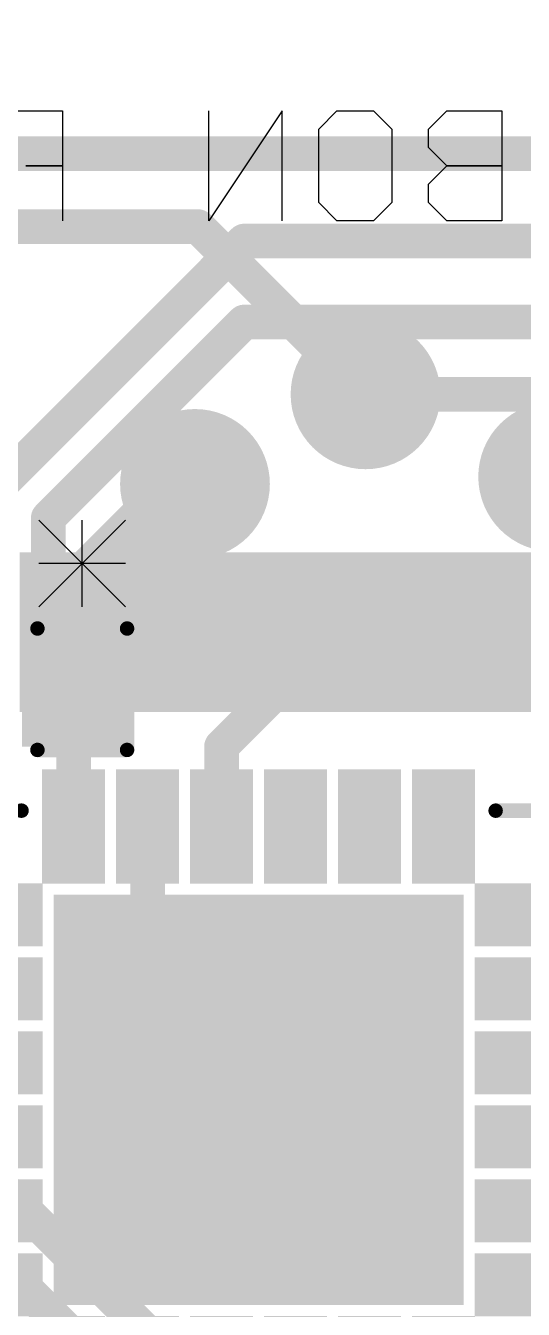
# Model space of a CAD drawing. Header units: millimetres. Extents: x 2.17 to 4.96, y 1.49 to 4.34.
# Drawn here: x 3.5124 to 3.6846, y 2.8445 to 3.2885 of the extents above; entities that cross this region are included whole.
import ezdxf

# ---------------------------------------------------------------- set-up
doc = ezdxf.new("R2010")
doc.units = ezdxf.units.MM
doc.header["$MEASUREMENT"] = 0
for name, color, linetype in [('BottomLayer', 5, 'Continuous'), ('BottomOverlay', 54, 'Continuous'), ('BottomPaste', 16, 'Continuous'), ('BottomSolder', 6, 'Continuous'), ('InternalPlane1', 76, 'Continuous'), ('InternalPlane2', 16, 'Continuous'), ('Mechanical2', 216, 'Continuous'), ('MultiLayer', 9, 'Continuous'), ('TopLayer', 1, 'Continuous'), ('TopPaste', 8, 'Continuous'), ('TopSolder', 216, 'Continuous'), ('ViaHoleLayer', 16, 'Continuous')]:
    doc.layers.add(name, color=color, linetype=linetype)

# ---------------------------------------------------------------- blocks, each defined once
blk = doc.blocks.new('QFN_24_B_15')
at = {"layer": 'BottomLayer'}
for points in [[(-0.05709, 0.07874), (-0.05709, 0.11024), (-0.07087, 0.07874), (-0.07087, 0.11024)], [(-0.0315, 0.07874), (-0.0315, 0.11024), (-0.04528, 0.07874), (-0.04528, 0.11024)], [(-0.00591, 0.07874), (-0.00591, 0.11024), (-0.01969, 0.07874), (-0.01969, 0.11024)], [(0.01969, 0.07874), (0.01969, 0.11024), (0.00591, 0.07874), (0.00591, 0.11024)], [(0.04528, 0.07874), (0.04528, 0.11024), (0.0315, 0.07874), (0.0315, 0.11024)], [(0.07087, 0.07874), (0.07087, 0.11024), (0.05709, 0.07874), (0.05709, 0.11024)], [(-0.11024, 0.05709), (-0.07874, 0.05709), (-0.11024, 0.07087), (-0.07874, 0.07087)], [(-0.06693, -0.06693), (0.06693, -0.06693), (-0.06693, 0.06693), (0.06693, 0.06693)], [(0.07874, 0.05709), (0.11024, 0.05709), (0.07874, 0.07087), (0.11024, 0.07087)], [(-0.11024, 0.0315), (-0.07874, 0.0315), (-0.11024, 0.04528), (-0.07874, 0.04528)], [(0.07874, 0.0315), (0.11024, 0.0315), (0.07874, 0.04528), (0.11024, 0.04528)], [(-0.11024, 0.00591), (-0.07874, 0.00591), (-0.11024, 0.01969), (-0.07874, 0.01969)], [(0.07874, 0.00591), (0.11024, 0.00591), (0.07874, 0.01969), (0.11024, 0.01969)], [(-0.11024, -0.01969), (-0.07874, -0.01969), (-0.11024, -0.00591), (-0.07874, -0.00591)], [(0.07874, -0.01969), (0.11024, -0.01969), (0.07874, -0.00591), (0.11024, -0.00591)], [(-0.11024, -0.04528), (-0.07874, -0.04528), (-0.11024, -0.0315), (-0.07874, -0.0315)], [(0.07874, -0.04528), (0.11024, -0.04528), (0.07874, -0.0315), (0.11024, -0.0315)], [(-0.11024, -0.07087), (-0.07874, -0.07087), (-0.11024, -0.05709), (-0.07874, -0.05709)], [(0.07874, -0.07087), (0.11024, -0.07087), (0.07874, -0.05709), (0.11024, -0.05709)], [(-0.07087, -0.07874), (-0.07087, -0.11024), (-0.05709, -0.07874), (-0.05709, -0.11024)], [(-0.04528, -0.07874), (-0.04528, -0.11024), (-0.0315, -0.07874), (-0.0315, -0.11024)], [(-0.01969, -0.07874), (-0.01969, -0.11024), (-0.00591, -0.07874), (-0.00591, -0.11024)], [(0.00591, -0.07874), (0.00591, -0.11024), (0.01969, -0.07874), (0.01969, -0.11024)], [(0.0315, -0.07874), (0.0315, -0.11024), (0.04528, -0.07874), (0.04528, -0.11024)], [(0.05709, -0.07874), (0.05709, -0.11024), (0.07087, -0.07874), (0.07087, -0.11024)]]:
    blk.add_solid(points, dxfattribs=at)
at = {"layer": 'BottomOverlay', "const_width": 0.005}
for points in [[(-0.101, 0.1), (-0.101, 0.08)], [(-0.082, 0.1), (-0.101, 0.1)], [(0.101, 0.1), (0.082, 0.1)], [(0.101, 0.1), (0.101, 0.08)], [(-0.101, -0.08), (-0.101, -0.1)], [(0.101, -0.08), (0.101, -0.1)], [(-0.082, -0.1), (-0.101, -0.1)], [(0.101, -0.1), (0.082, -0.1)]]:
    blk.add_lwpolyline(points, dxfattribs=at)
at = {"layer": 'BottomOverlay'}
for points, const_width in [([(-0.10225, 0.1, 1), (-0.09975, 0.1, 1)], 0.0025), ([(-0.10225, 0.1, 1), (-0.09975, 0.1, 1)], 0.0025), ([(-0.08325, 0.1, 1), (-0.08075, 0.1, 1)], 0.0025), ([(0.08075, 0.1, 1), (0.08325, 0.1, 1)], 0.0025), ([(0.09975, 0.1, 1), (0.10225, 0.1, 1)], 0.0025), ([(0.09975, 0.1, 1), (0.10225, 0.1, 1)], 0.0025), ([(-0.10225, 0.08, 1), (-0.09975, 0.08, 1)], 0.0025), ([(0.09975, 0.08, 1), (0.10225, 0.08, 1)], 0.0025), ([(-0.117, -0.065, 1), (-0.123, -0.065, 1)], 0.00787), ([(-0.12497, -0.065, 1), (-0.12103, -0.065, 1)], 0.00394), ([(-0.11897, -0.065, 1), (-0.11503, -0.065, 1)], 0.00394), ([(-0.10225, -0.08, 1), (-0.09975, -0.08, 1)], 0.0025), ([(0.09975, -0.08, 1), (0.10225, -0.08, 1)], 0.0025), ([(-0.10225, -0.1, 1), (-0.09975, -0.1, 1)], 0.0025), ([(-0.10225, -0.1, 1), (-0.09975, -0.1, 1)], 0.0025), ([(-0.08325, -0.1, 1), (-0.08075, -0.1, 1)], 0.0025), ([(0.08075, -0.1, 1), (0.08325, -0.1, 1)], 0.0025), ([(0.09975, -0.1, 1), (0.10225, -0.1, 1)], 0.0025), ([(0.09975, -0.1, 1), (0.10225, -0.1, 1)], 0.0025)]:
    blk.add_lwpolyline(points, format="xyb", close=True, dxfattribs=dict(at, const_width=const_width))
at = {"layer": 'BottomPaste'}
for points in [[(-0.05709, 0.07874), (-0.05709, 0.11024), (-0.07087, 0.07874), (-0.07087, 0.11024)], [(-0.0315, 0.07874), (-0.0315, 0.11024), (-0.04528, 0.07874), (-0.04528, 0.11024)], [(-0.00591, 0.07874), (-0.00591, 0.11024), (-0.01969, 0.07874), (-0.01969, 0.11024)], [(0.01969, 0.07874), (0.01969, 0.11024), (0.00591, 0.07874), (0.00591, 0.11024)], [(0.04528, 0.07874), (0.04528, 0.11024), (0.0315, 0.07874), (0.0315, 0.11024)], [(0.07087, 0.07874), (0.07087, 0.11024), (0.05709, 0.07874), (0.05709, 0.11024)], [(-0.11024, 0.05709), (-0.07874, 0.05709), (-0.11024, 0.07087), (-0.07874, 0.07087)], [(-0.06693, -0.06693), (0.06693, -0.06693), (-0.06693, 0.06693), (0.06693, 0.06693)], [(0.07874, 0.05709), (0.11024, 0.05709), (0.07874, 0.07087), (0.11024, 0.07087)], [(-0.11024, 0.0315), (-0.07874, 0.0315), (-0.11024, 0.04528), (-0.07874, 0.04528)], [(0.07874, 0.0315), (0.11024, 0.0315), (0.07874, 0.04528), (0.11024, 0.04528)], [(-0.11024, 0.00591), (-0.07874, 0.00591), (-0.11024, 0.01969), (-0.07874, 0.01969)], [(0.07874, 0.00591), (0.11024, 0.00591), (0.07874, 0.01969), (0.11024, 0.01969)], [(-0.11024, -0.01969), (-0.07874, -0.01969), (-0.11024, -0.00591), (-0.07874, -0.00591)], [(0.07874, -0.01969), (0.11024, -0.01969), (0.07874, -0.00591), (0.11024, -0.00591)], [(-0.11024, -0.04528), (-0.07874, -0.04528), (-0.11024, -0.0315), (-0.07874, -0.0315)], [(0.07874, -0.04528), (0.11024, -0.04528), (0.07874, -0.0315), (0.11024, -0.0315)], [(-0.11024, -0.07087), (-0.07874, -0.07087), (-0.11024, -0.05709), (-0.07874, -0.05709)], [(0.07874, -0.07087), (0.11024, -0.07087), (0.07874, -0.05709), (0.11024, -0.05709)], [(-0.07087, -0.07874), (-0.07087, -0.11024), (-0.05709, -0.07874), (-0.05709, -0.11024)], [(-0.04528, -0.07874), (-0.04528, -0.11024), (-0.0315, -0.07874), (-0.0315, -0.11024)], [(-0.01969, -0.07874), (-0.01969, -0.11024), (-0.00591, -0.07874), (-0.00591, -0.11024)], [(0.00591, -0.07874), (0.00591, -0.11024), (0.01969, -0.07874), (0.01969, -0.11024)], [(0.0315, -0.07874), (0.0315, -0.11024), (0.04528, -0.07874), (0.04528, -0.11024)], [(0.05709, -0.07874), (0.05709, -0.11024), (0.07087, -0.07874), (0.07087, -0.11024)]]:
    blk.add_solid(points, dxfattribs=at)
at = {"layer": 'BottomSolder'}
for points in [[(-0.05309, 0.07474), (-0.05309, 0.11424), (-0.07487, 0.07474), (-0.07487, 0.11424)], [(-0.0275, 0.07474), (-0.0275, 0.11424), (-0.04928, 0.07474), (-0.04928, 0.11424)], [(-0.00191, 0.07474), (-0.00191, 0.11424), (-0.02369, 0.07474), (-0.02369, 0.11424)], [(0.02369, 0.07474), (0.02369, 0.11424), (0.00191, 0.07474), (0.00191, 0.11424)], [(0.04928, 0.07474), (0.04928, 0.11424), (0.0275, 0.07474), (0.0275, 0.11424)], [(0.07487, 0.07474), (0.07487, 0.11424), (0.05309, 0.07474), (0.05309, 0.11424)], [(-0.11424, 0.05309), (-0.07474, 0.05309), (-0.11424, 0.07487), (-0.07474, 0.07487)], [(0.07474, 0.05309), (0.11424, 0.05309), (0.07474, 0.07487), (0.11424, 0.07487)], [(-0.07093, -0.07093), (0.07093, -0.07093), (-0.07093, 0.07093), (0.07093, 0.07093)], [(-0.11424, 0.0275), (-0.07474, 0.0275), (-0.11424, 0.04928), (-0.07474, 0.04928)], [(0.07474, 0.0275), (0.11424, 0.0275), (0.07474, 0.04928), (0.11424, 0.04928)], [(-0.11424, 0.00191), (-0.07474, 0.00191), (-0.11424, 0.02369), (-0.07474, 0.02369)], [(0.07474, 0.00191), (0.11424, 0.00191), (0.07474, 0.02369), (0.11424, 0.02369)], [(-0.11424, -0.02369), (-0.07474, -0.02369), (-0.11424, -0.00191), (-0.07474, -0.00191)], [(0.07474, -0.02369), (0.11424, -0.02369), (0.07474, -0.00191), (0.11424, -0.00191)], [(-0.11424, -0.04928), (-0.07474, -0.04928), (-0.11424, -0.0275), (-0.07474, -0.0275)], [(0.07474, -0.04928), (0.11424, -0.04928), (0.07474, -0.0275), (0.11424, -0.0275)], [(-0.11424, -0.07487), (-0.07474, -0.07487), (-0.11424, -0.05309), (-0.07474, -0.05309)], [(0.07474, -0.07487), (0.11424, -0.07487), (0.07474, -0.05309), (0.11424, -0.05309)], [(-0.07487, -0.07474), (-0.07487, -0.11424), (-0.05309, -0.07474), (-0.05309, -0.11424)], [(-0.04928, -0.07474), (-0.04928, -0.11424), (-0.0275, -0.07474), (-0.0275, -0.11424)], [(-0.02369, -0.07474), (-0.02369, -0.11424), (-0.00191, -0.07474), (-0.00191, -0.11424)], [(0.00191, -0.07474), (0.00191, -0.11424), (0.02369, -0.07474), (0.02369, -0.11424)], [(0.0275, -0.07474), (0.0275, -0.11424), (0.04928, -0.07474), (0.04928, -0.11424)], [(0.05309, -0.07474), (0.05309, -0.11424), (0.07487, -0.07474), (0.07487, -0.11424)]]:
    blk.add_solid(points, dxfattribs=at)
blk = doc.blocks.new('LQFP_100_16')
at = {"layer": 'TopLayer'}
for points in [[(-0.07283, 0.2815), (-0.07283, 0.32874), (-0.08465, 0.2815), (-0.08465, 0.32874)], [(-0.05315, 0.2815), (-0.05315, 0.32874), (-0.06496, 0.2815), (-0.06496, 0.32874)], [(-0.03346, 0.2815), (-0.03346, 0.32874), (-0.04528, 0.2815), (-0.04528, 0.32874)], [(-0.01378, 0.2815), (-0.01378, 0.32874), (-0.02559, 0.2815), (-0.02559, 0.32874)], [(0.00591, 0.2815), (0.00591, 0.32874), (-0.00591, 0.2815), (-0.00591, 0.32874)], [(0.02559, 0.2815), (0.02559, 0.32874), (0.01378, 0.2815), (0.01378, 0.32874)], [(0.04528, 0.2815), (0.04528, 0.32874), (0.03346, 0.2815), (0.03346, 0.32874)], [(0.06496, 0.2815), (0.06496, 0.32874), (0.05315, 0.2815), (0.05315, 0.32874)], [(0.08465, 0.2815), (0.08465, 0.32874), (0.07283, 0.2815), (0.07283, 0.32874)]]:
    blk.add_solid(points, dxfattribs=at)
at = {"layer": 'TopPaste'}
for points in [[(-0.07283, 0.2815), (-0.07283, 0.32874), (-0.08465, 0.2815), (-0.08465, 0.32874)], [(-0.05315, 0.2815), (-0.05315, 0.32874), (-0.06496, 0.2815), (-0.06496, 0.32874)], [(-0.03346, 0.2815), (-0.03346, 0.32874), (-0.04528, 0.2815), (-0.04528, 0.32874)], [(-0.01378, 0.2815), (-0.01378, 0.32874), (-0.02559, 0.2815), (-0.02559, 0.32874)], [(0.00591, 0.2815), (0.00591, 0.32874), (-0.00591, 0.2815), (-0.00591, 0.32874)], [(0.02559, 0.2815), (0.02559, 0.32874), (0.01378, 0.2815), (0.01378, 0.32874)], [(0.04528, 0.2815), (0.04528, 0.32874), (0.03346, 0.2815), (0.03346, 0.32874)], [(0.06496, 0.2815), (0.06496, 0.32874), (0.05315, 0.2815), (0.05315, 0.32874)], [(0.08465, 0.2815), (0.08465, 0.32874), (0.07283, 0.2815), (0.07283, 0.32874)]]:
    blk.add_solid(points, dxfattribs=at)
at = {"layer": 'TopSolder'}
for points in [[(-0.06883, 0.2775), (-0.06883, 0.33274), (-0.08865, 0.2775), (-0.08865, 0.33274)], [(-0.04915, 0.2775), (-0.04915, 0.33274), (-0.06896, 0.2775), (-0.06896, 0.33274)], [(-0.02946, 0.2775), (-0.02946, 0.33274), (-0.04928, 0.2775), (-0.04928, 0.33274)], [(-0.00978, 0.2775), (-0.00978, 0.33274), (-0.02959, 0.2775), (-0.02959, 0.33274)], [(0.00991, 0.2775), (0.00991, 0.33274), (-0.00991, 0.2775), (-0.00991, 0.33274)], [(0.02959, 0.2775), (0.02959, 0.33274), (0.00978, 0.2775), (0.00978, 0.33274)], [(0.04928, 0.2775), (0.04928, 0.33274), (0.02946, 0.2775), (0.02946, 0.33274)], [(0.06896, 0.2775), (0.06896, 0.33274), (0.04915, 0.2775), (0.04915, 0.33274)], [(0.08865, 0.2775), (0.08865, 0.33274), (0.06883, 0.2775), (0.06883, 0.33274)]]:
    blk.add_solid(points, dxfattribs=at)
blk = doc.blocks.new('C__0603_B_34')
at = {"layer": 'BottomLayer'}
for points in [[(-0.015, -0.0175), (-0.015, 0.0175), (-0.045, -0.0175), (-0.045, 0.0175)], [(0.045, -0.0175), (0.045, 0.0175), (0.015, -0.0175), (0.015, 0.0175)]]:
    blk.add_solid(points, dxfattribs=at)
at = {"layer": 'BottomOverlay', "const_width": 0.005}
for points in [[(-0.049, 0.021), (-0.049, -0.021)], [(-0.018, 0.021), (-0.049, 0.021)], [(0.049, 0.021), (0.018, 0.021)], [(0.049, 0.021), (0.049, -0.021)], [(-0.018, -0.021), (-0.049, -0.021)], [(0.049, -0.021), (0.018, -0.021)]]:
    blk.add_lwpolyline(points, dxfattribs=at)
at = {"layer": 'BottomOverlay', "const_width": 0.0025}
for points in [[(-0.05025, 0.021, 1), (-0.04775, 0.021, 1)], [(-0.05025, 0.021, 1), (-0.04775, 0.021, 1)], [(-0.01925, 0.021, 1), (-0.01675, 0.021, 1)], [(0.01675, 0.021, 1), (0.01925, 0.021, 1)], [(0.04775, 0.021, 1), (0.05025, 0.021, 1)], [(0.04775, 0.021, 1), (0.05025, 0.021, 1)], [(-0.05025, -0.021, 1), (-0.04775, -0.021, 1)], [(-0.05025, -0.021, 1), (-0.04775, -0.021, 1)], [(-0.01925, -0.021, 1), (-0.01675, -0.021, 1)], [(0.01675, -0.021, 1), (0.01925, -0.021, 1)], [(0.04775, -0.021, 1), (0.05025, -0.021, 1)], [(0.04775, -0.021, 1), (0.05025, -0.021, 1)]]:
    blk.add_lwpolyline(points, format="xyb", close=True, dxfattribs=at)
at = {"layer": 'BottomPaste'}
for points in [[(-0.015, -0.0175), (-0.015, 0.0175), (-0.045, -0.0175), (-0.045, 0.0175)], [(0.045, -0.0175), (0.045, 0.0175), (0.015, -0.0175), (0.015, 0.0175)]]:
    blk.add_solid(points, dxfattribs=at)
at = {"layer": 'BottomSolder'}
for points in [[(-0.01264, -0.01986), (-0.01264, 0.01986), (-0.04736, -0.01986), (-0.04736, 0.01986)], [(0.04736, -0.01986), (0.04736, 0.01986), (0.01264, -0.01986), (0.01264, 0.01986)]]:
    blk.add_solid(points, dxfattribs=at)

msp = doc.modelspace()

# ---------------------------------------------------------------- linework, layer by layer
at = {"layer": 'BottomLayer'}
for points, const_width in [([(2.926, 3.219), (3.572, 3.219)], 0.012), ([(3.572, 3.219), (3.63, 3.161)], 0.012), ([(3.52851, 3.08751), (3.571, 3.13)], 0.025), ([(3.52851, 3.059), (3.52851, 3.08751)], 0.025), ([(3.5802, 3.0392), (3.605, 3.064)], 0.012), ([(3.605, 3.064), (3.769, 3.064)], 0.012), ([(3.52851, 3.059), (3.52902, 3.05849)], 0.012), ([(3.52902, 3.01149), (3.52902, 3.05849)], 0.012), ([(3.5802, 3.01149), (3.5802, 3.0392)], 0.012), ([(3.52851, 3.012), (3.52902, 3.01149)], 0.012), ([(3.55461, 2.95539), (3.55461, 3.01149)], 0.012), ([(3.55461, 2.95539), (3.593, 2.917)], 0.012)]:
    msp.add_lwpolyline(points, dxfattribs=dict(at, const_width=const_width))
for points, const_width in [([(3.569, 3.219, 1), (3.575, 3.219, 1)], 0.006), ([(3.569, 3.219, 1), (3.575, 3.219, 1)], 0.006), ([(3.62409, 3.161, 1), (3.63591, 3.161, 1)], 0.01181), ([(3.627, 3.161, 1), (3.633, 3.161, 1)], 0.006), ([(3.689, 3.1325, 1), (3.70081, 3.1325, 1)], 0.01181), ([(3.56475, 3.13, 1), (3.57725, 3.13, 1)], 0.0125), ([(3.56509, 3.13, 1), (3.57691, 3.13, 1)], 0.01181), ([(3.52226, 3.08751, 1), (3.53476, 3.08751, 1)], 0.0125), ([(3.52226, 3.08751, 1), (3.53476, 3.08751, 1)], 0.0125), ([(3.52226, 3.059, 1), (3.53476, 3.059, 1)], 0.0125), ([(3.602, 3.064, 1), (3.608, 3.064, 1)], 0.006), ([(3.602, 3.064, 1), (3.608, 3.064, 1)], 0.006), ([(3.52551, 3.059, 1), (3.53151, 3.059, 1)], 0.006), ([(3.52602, 3.05849, 1), (3.53202, 3.05849, 1)], 0.006), ([(3.52602, 3.05849, 1), (3.53202, 3.05849, 1)], 0.006), ([(3.5772, 3.0392, 1), (3.5832, 3.0392, 1)], 0.006), ([(3.5772, 3.0392, 1), (3.5832, 3.0392, 1)], 0.006), ([(3.52551, 3.012, 1), (3.53151, 3.012, 1)], 0.006), ([(3.52602, 3.01149, 1), (3.53202, 3.01149, 1)], 0.006), ([(3.52602, 3.01149, 1), (3.53202, 3.01149, 1)], 0.006), ([(3.55161, 3.01149, 1), (3.55761, 3.01149, 1)], 0.006), ([(3.5772, 3.01149, 1), (3.5832, 3.01149, 1)], 0.006), ([(3.54871, 2.95539, 1), (3.56052, 2.95539, 1)], 0.01181), ([(3.62809, 2.956, 1), (3.63991, 2.956, 1)], 0.01181), ([(3.55161, 2.95539, 1), (3.55761, 2.95539, 1)], 0.006), ([(3.55161, 2.95539, 1), (3.55761, 2.95539, 1)], 0.006), ([(3.54909, 2.916, 1), (3.56091, 2.916, 1)], 0.01181), ([(3.62809, 2.915, 1), (3.63991, 2.915, 1)], 0.01181), ([(3.59, 2.917, 1), (3.596, 2.917, 1)], 0.006), ([(3.54939, 2.876, 1), (3.5612, 2.876, 1)], 0.01181), ([(3.62809, 2.876, 1), (3.63991, 2.876, 1)], 0.01181)]:
    msp.add_lwpolyline(points, format="xyb", close=True, dxfattribs=dict(at, const_width=const_width))
at = {"layer": 'BottomOverlay'}
for p, q in [((3.49982, 3.25899), (3.52515, 3.25899)), ((3.52515, 3.25899), (3.52515, 3.23999)), ((3.60112, 3.25899), (3.5758, 3.221)), ((3.5758, 3.221), (3.5758, 3.25899)), ((3.60112, 3.221), (3.60112, 3.25899)), ((3.61379, 3.25266), (3.62012, 3.25899)), ((3.62012, 3.25899), (3.63278, 3.25899)), ((3.63278, 3.25899), (3.63911, 3.25266)), ((3.65177, 3.25266), (3.6581, 3.25899)), ((3.6581, 3.25899), (3.6771, 3.25899)), ((3.6771, 3.25899), (3.6771, 3.221)), ((3.61379, 3.22733), (3.61379, 3.25266)), ((3.63911, 3.25266), (3.63911, 3.22733)), ((3.65177, 3.24633), (3.65177, 3.25266)), ((3.6581, 3.23999), (3.65177, 3.24633)), ((3.52515, 3.23999), (3.51248, 3.23999)), ((3.51248, 3.23999), (3.52515, 3.23999)), ((3.52515, 3.23999), (3.52515, 3.221)), ((3.65177, 3.23366), (3.6581, 3.23999)), ((3.6581, 3.23999), (3.6771, 3.23999)), ((3.6771, 3.23999), (3.6581, 3.23999)), ((3.65177, 3.22733), (3.65177, 3.23366)), ((3.62012, 3.221), (3.61379, 3.22733)), ((3.63911, 3.22733), (3.63278, 3.221)), ((3.6581, 3.221), (3.65177, 3.22733)), ((3.63278, 3.221), (3.62012, 3.221)), ((3.6771, 3.221), (3.6581, 3.221)), ((3.547, 3.11749), (3.51701, 3.0875)), ((3.547, 3.0875), (3.51701, 3.11749)), ((3.532, 3.0875), (3.532, 3.11749)), ((3.547, 3.10249), (3.51701, 3.10249))]:
    msp.add_line(p, q, dxfattribs=at)
at = {"layer": 'InternalPlane1', "const_width": 0.04}
msp.add_lwpolyline([(4.93976, 2.51612, -6.760445), (4.93618, 3.32971)], format="xyb", dxfattribs=at)
at = {"layer": 'InternalPlane1', "const_width": 0.02591}
for points in [[(3.61705, 3.161, 1), (3.64295, 3.161, 1)], [(3.68195, 3.1325, 1), (3.70786, 3.1325, 1)], [(3.54166, 2.95539, 1), (3.56757, 2.95539, 1)], [(3.62105, 2.956, 1), (3.64695, 2.956, 1)], [(3.54205, 2.916, 1), (3.56795, 2.916, 1)], [(3.62105, 2.915, 1), (3.64695, 2.915, 1)], [(3.54235, 2.876, 1), (3.56825, 2.876, 1)], [(3.62105, 2.876, 1), (3.64695, 2.876, 1)]]:
    msp.add_lwpolyline(points, format="xyb", close=True, dxfattribs=at)
at = {"layer": 'InternalPlane2', "const_width": 0.04}
msp.add_lwpolyline([(4.93976, 2.51612, -6.760445), (4.93618, 3.32971)], format="xyb", dxfattribs=at)
at = {"layer": 'InternalPlane2', "const_width": 0.02591}
for points in [[(3.61705, 3.161, 1), (3.64295, 3.161, 1)], [(3.68195, 3.1325, 1), (3.70786, 3.1325, 1)], [(3.55805, 3.13, 1), (3.58395, 3.13, 1)]]:
    msp.add_lwpolyline(points, format="xyb", close=True, dxfattribs=at)
at = {"layer": 'Mechanical2', "const_width": 0.015}
msp.add_lwpolyline([(4.9336, 2.5218, -6.818913), (4.92995, 3.32439)], format="xyb", dxfattribs=at)
at = {"layer": 'MultiLayer', "const_width": 0.01181}
for points in [[(3.62409, 3.161, 1), (3.63591, 3.161, 1)], [(3.689, 3.1325, 1), (3.70081, 3.1325, 1)], [(3.56509, 3.13, 1), (3.57691, 3.13, 1)], [(3.54871, 2.95539, 1), (3.56052, 2.95539, 1)], [(3.62809, 2.956, 1), (3.63991, 2.956, 1)], [(3.54909, 2.916, 1), (3.56091, 2.916, 1)], [(3.62809, 2.915, 1), (3.63991, 2.915, 1)], [(3.54939, 2.876, 1), (3.5612, 2.876, 1)], [(3.62809, 2.876, 1), (3.63991, 2.876, 1)]]:
    msp.add_lwpolyline(points, format="xyb", close=True, dxfattribs=at)
at = {"layer": 'TopLayer', "const_width": 0.012}
for points in [[(3.22925, 3.24425), (3.835, 3.24425)], [(3.50057, 3.12657), (3.588, 3.214)], [(3.588, 3.214), (4.06, 3.214)], [(3.52026, 3.11826), (3.588, 3.186)], [(3.588, 3.186), (4.046, 3.186)], [(3.63, 3.161), (3.986, 3.161)], [(3.52026, 3.07875), (3.52026, 3.11826)], [(3.30291, 3.088), (3.79585, 2.59506)], [(3.29604, 3.068), (3.77617, 2.58788)]]:
    msp.add_lwpolyline(points, dxfattribs=at)
at = {"layer": 'TopLayer'}
for points, const_width in [([(3.585, 3.214, 1), (3.591, 3.214, 1)], 0.006), ([(3.585, 3.214, 1), (3.591, 3.214, 1)], 0.006), ([(3.585, 3.186, 1), (3.591, 3.186, 1)], 0.006), ([(3.585, 3.186, 1), (3.591, 3.186, 1)], 0.006), ([(3.62409, 3.161, 1), (3.63591, 3.161, 1)], 0.01181), ([(3.627, 3.161, 1), (3.633, 3.161, 1)], 0.006), ([(3.689, 3.1325, 1), (3.70081, 3.1325, 1)], 0.01181), ([(3.56509, 3.13, 1), (3.57691, 3.13, 1)], 0.01181), ([(3.51726, 3.11826, 1), (3.52326, 3.11826, 1)], 0.006), ([(3.51726, 3.11826, 1), (3.52326, 3.11826, 1)], 0.006), ([(3.51726, 3.07875, 1), (3.52326, 3.07875, 1)], 0.006), ([(3.54871, 2.95539, 1), (3.56052, 2.95539, 1)], 0.01181), ([(3.62809, 2.956, 1), (3.63991, 2.956, 1)], 0.01181), ([(3.54909, 2.916, 1), (3.56091, 2.916, 1)], 0.01181), ([(3.62809, 2.915, 1), (3.63991, 2.915, 1)], 0.01181), ([(3.54939, 2.876, 1), (3.5612, 2.876, 1)], 0.01181), ([(3.62809, 2.876, 1), (3.63991, 2.876, 1)], 0.01181)]:
    msp.add_lwpolyline(points, format="xyb", close=True, dxfattribs=dict(at, const_width=const_width))
at = {"layer": 'ViaHoleLayer', "const_width": 0.00591}
for points in [[(3.62705, 3.161, 1), (3.63295, 3.161, 1)], [(3.56805, 3.13, 1), (3.57395, 3.13, 1)], [(3.63105, 2.956, 1), (3.63695, 2.956, 1)], [(3.55166, 2.95539, 1), (3.55757, 2.95539, 1)], [(3.55205, 2.916, 1), (3.55795, 2.916, 1)], [(3.63105, 2.915, 1), (3.63695, 2.915, 1)], [(3.55235, 2.876, 1), (3.55825, 2.876, 1)], [(3.63105, 2.876, 1), (3.63695, 2.876, 1)]]:
    msp.add_lwpolyline(points, format="xyb", close=True, dxfattribs=at)

# ---------------------------------------------------------------- block references
msp.add_blockref('LQFP_100_16', (3.599, 2.77363))
at = {"rotation": 180}
for name, p in [('C__0603_B_34', (3.49851, 3.059)), ('QFN_24_B_15', (3.593, 2.917))]:
    msp.add_blockref(name, p, dxfattribs=at)

doc.saveas('drawing.dxf')
